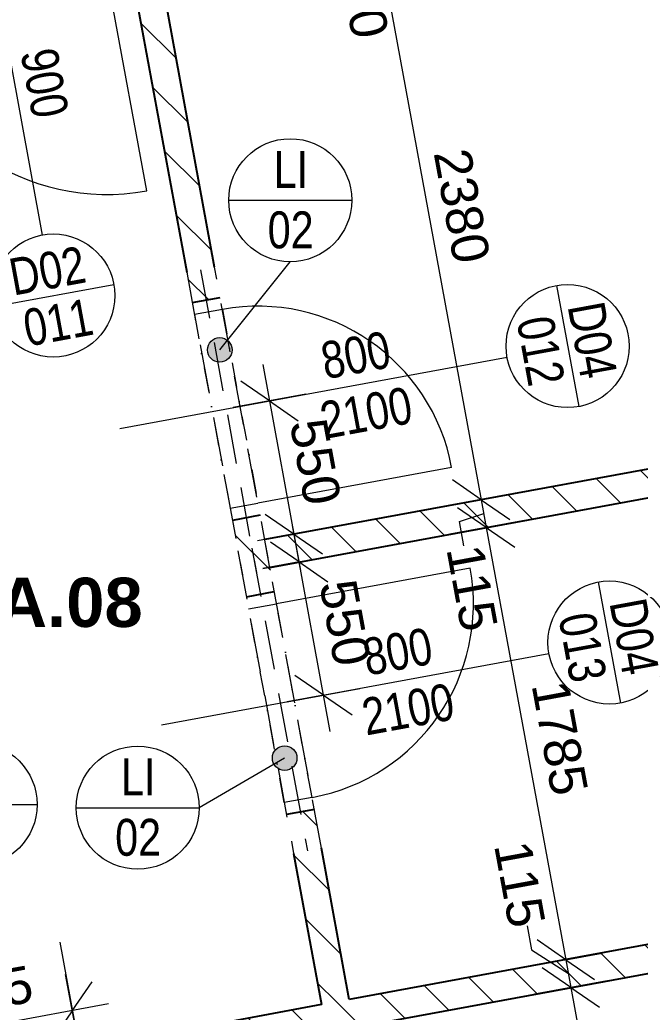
# Model space of a CAD drawing. Header units: millimetres. Extents: x -45523 to 44975, y -3459 to 74573.
# Drawn here: x 11084 to 13604, y 4772 to 8802 of the extents above; entities that cross this region are included whole.
import ezdxf

# ---------------------------------------------------------------- set-up
doc = ezdxf.new("R2010")
doc.units = ezdxf.units.MM
doc.linetypes.add('HA_Dash_3mm-S1mm', pattern=[300, 200, -100])
doc.linetypes.add('HA_DashDot_2_2mm-S0_6mm', pattern=[220, 100, -60, 0, -60])
for name, color, linetype, lineweight in [('A-____-____-DIMS', 9, 'Continuous', 5), ('A-____-____-DIMS-100', 9, 'Continuous', 5), ('A-AREA-____-IDEN', 9, 'Continuous', 9), ('A-DOOR-____-IDEN', 9, 'Continuous', 9), ('A-DOOR-____-MCUT', 9, 'HA_DashDot_2_2mm-S0_6mm', 9), ('A-DOOR-____-OTLN', 9, 'Continuous', 9), ('A-DOOR-FRAM-MCUT', 9, 'Continuous', 9), ('A-GENM-____-HDLN', 9, 'HA_Dash_3mm-S1mm', 9), ('A-GENM-____-IDEN', 9, 'Continuous', 9), ('A-GENM-____-OTLN', 9, 'Continuous', 9), ('A-WALL-____-PATT', 9, 'Continuous', 25), ('I-WALL-____-MCUT', 9, 'Continuous', 25)]:
    doc.layers.add(name, color=color, linetype=linetype, lineweight=lineweight)
doc.styles.add('Arial_2', font='arial.ttf', dxfattribs={"height": 150})
doc.styles.add('Arial_3', font='arial.ttf', dxfattribs={"width": 0.8, "height": 150})
doc.styles.add('Arial_B', font='arialbd.ttf', dxfattribs={"height": 200})
doc.dimstyles.new('Inner_Dimensions', dxfattribs={"dimscale": 304.8, "dimtxt": 153.03891, "dimasz": 0.656168, "dimexe": 0.492126, "dimexo": 0.0625, "dimgap": 0.065617, "dimtad": 1, "dimdec": 0, "dimzin": 0, "dimdsep": 46, "dimtxsty": 'Arial_2', "dimblk1": 'OBLIQUE', "dimblk2": 'OBLIQUE', "dimsah": 1, "dimcen": 0.09, "dimdle": 0.492126, "dimazin": 0, "dimtfac": 1, "dimtdec": 4, "dimtix": 1, "dimtmove": 0, "dimatfit": 3, "dimfxl": 0.492126, "dimfxlon": 1, "dimtvp": 1, "dimtolj": 1, "dimtzin": 0, "dimlwd": 9, "dimlwe": 9, "dimarcsym": 2})
doc.dimstyles.new('Inner_Dimensions_1', dxfattribs={"dimscale": 304.8, "dimtxt": 153.03891, "dimasz": 0.656168, "dimexe": 0.492126, "dimexo": 0.0625, "dimgap": 0.065617, "dimtad": 1, "dimdec": 0, "dimzin": 0, "dimdsep": 46, "dimtxsty": 'Arial_2', "dimblk1": 'OBLIQUE', "dimblk2": 'OBLIQUE', "dimsah": 1, "dimcen": 0.09, "dimdle": 0.492126, "dimazin": 0, "dimtfac": 1, "dimtdec": 4, "dimtix": 1, "dimtmove": 1, "dimatfit": 3, "dimfxl": 0.492126, "dimfxlon": 1, "dimtvp": 1, "dimtolj": 1, "dimtzin": 0, "dimlwd": 9, "dimlwe": 9, "dimarcsym": 2})
doc.dimstyles.new('Inner_Dimensions_3', dxfattribs={"dimscale": 304.8, "dimtxt": 153.03891, "dimasz": 0.656168, "dimexe": 0.492126, "dimexo": 0.0625, "dimgap": 0.065617, "dimtad": 1, "dimdec": 0, "dimzin": 0, "dimdsep": 46, "dimtxsty": 'Arial_2', "dimblk1": 'OBLIQUE', "dimblk2": 'OBLIQUE', "dimsah": 1, "dimcen": 0.09, "dimdle": 0.492126, "dimazin": 0, "dimtfac": 1, "dimtdec": 4, "dimtix": 1, "dimtmove": 0, "dimatfit": 3, "dimfxl": 0.492126, "dimfxlon": 1, "dimtvp": 1, "dimtolj": 1, "dimtzin": 0, "dimlwd": 9, "dimlwe": 9, "dimarcsym": 2})
pattern_1 = [(135, (0, 0), (-106.066, -106.066), [])]

# ---------------------------------------------------------------- blocks, each defined once
blk = doc.blocks.new('HA_DR_Single_Swing_Solid - In_900x2100_SKLEP-V10-1PP_GARAZ')
at = {"layer": 'A-DOOR-____-MCUT'}
for p, q in [((-450, 100), (450, 100)), ((-450, -100), (450, -100))]:
    blk.add_line(p, q, dxfattribs=at)
at = {"layer": 'A-DOOR-____-OTLN'}
for p, q in [((-500, 100), (500, 100)), ((-500, -100), (500, -100))]:
    blk.add_line(p, q, dxfattribs=at)
at = {"layer": 'A-DOOR-____-OTLN', "lineweight": 5}
blk.add_line((450, -1000), (450, -100), dxfattribs=at)
blk.add_arc((450, -100), 900, 180, 270, dxfattribs=at)
at = {"layer": 'A-DOOR-FRAM-MCUT'}
for p, q in [((-450, -100), (-450, 100)), ((450, 100), (450, -100))]:
    blk.add_line(p, q, dxfattribs=at)
blk = doc.blocks.new('HA_DR_Single_Swing_Solid - In_800x2100_SKLEP-V9-1PP_GARAZ')
at = {"layer": 'A-DOOR-____-MCUT'}
for p, q in [((-400, 57.5), (400, 57.5)), ((-400, -57.5), (400, -57.5))]:
    blk.add_line(p, q, dxfattribs=at)
at = {"layer": 'A-DOOR-____-OTLN', "lineweight": 5}
blk.add_line((400, 857.5), (400, 57.5), dxfattribs=at)
blk.add_arc((400, 57.5), 800, 90, 180, dxfattribs=at)
at = {"layer": 'A-DOOR-FRAM-MCUT'}
for p, q in [((-400, 57.5), (-400, -57.5)), ((400, -57.5), (400, 57.5))]:
    blk.add_line(p, q, dxfattribs=at)
blk = doc.blocks.new('HA_DR_Single_Swing_Solid - In_800x2100_SKLEP-2273965-1PP_GARAZ')
at = {"layer": 'A-DOOR-____-MCUT'}
for p, q in [((-400, 57.5), (400, 57.5)), ((-400, -57.5), (400, -57.5))]:
    blk.add_line(p, q, dxfattribs=at)
at = {"layer": 'A-DOOR-____-OTLN', "lineweight": 5}
blk.add_line((400, -857.5), (400, -57.5), dxfattribs=at)
blk.add_arc((400, -57.5), 800, 180, 270, dxfattribs=at)
at = {"layer": 'A-DOOR-FRAM-MCUT'}
for p, q in [((-400, -57.5), (-400, 57.5)), ((400, 57.5), (400, -57.5))]:
    blk.add_line(p, q, dxfattribs=at)
blk = doc.blocks.new('TB_Porotherm KP11_5_1250mm - TB_Porotherm KP11_5_1250mm-2148414-1PP_GARAZ')
at = {"layer": 'A-GENM-____-HDLN'}
for p, q in [((625, 57.5), (-625, 57.5)), ((-625, 0), (625, 0)), ((-625, -57.5), (625, -57.5))]:
    blk.add_line(p, q, dxfattribs=at)
blk = doc.blocks.new('HA_TAG_Door_TypeMark_wDimensions - Scale100_Right with Bouble-921054-1PP_GARAZ')
at = {"layer": 'A-DOOR-____-IDEN'}
for p, q in [((0, 5), (0, -11)), ((-2.5, -13.5), (2.5, -13.5))]:
    blk.add_line(p, q, dxfattribs=at)
blk.add_circle((0, -13.5), 2.5, dxfattribs=at)
blk = doc.blocks.new('HA_TAG_Door_TypeMark_wDimensions - Scale100_Left with Bouble-921058-1PP_GARAZ')
at = {"layer": 'A-DOOR-____-IDEN'}
for p, q in [((-2.5, 13.5), (2.5, 13.5)), ((0, -5), (0, 11))]:
    blk.add_line(p, q, dxfattribs=at)
blk.add_circle((0, 13.5), 2.5, dxfattribs=at)
blk = doc.blocks.new('DIMBLOCK328-1PP_GARAZ')
at = {"layer": 'A-____-____-DIMS-100', "lineweight": 9}
for p, q in [((12490.9, 9390.7), (12374.5, 9471)), ((12638.5, 9417.9), (12343.4, 9363.6)), ((12490.9, 9390.7), (12638.5, 9417.9)), ((12490.9, 9390.7), (12527.1, 9194)), ((12490.9, 9390.7), (12607.4, 9310.5)), ((12527.1, 9194), (12410.7, 9274.3)), ((12426.8, 9172.7), (12509, 9292.4)), ((12674.7, 9221.2), (12379.6, 9166.9)), ((12527.1, 9194), (12674.7, 9221.2)), ((12527.1, 9194), (12643.6, 9113.8)), ((12444.9, 9074.4), (12426.8, 9172.7))]:
    blk.add_line(p, q, dxfattribs=at)
at = {"layer": 'A-____-____-DIMS-100', "color": 0, "lineweight": 9, "insert": (12520.6, 9088.3), "char_height": 150, "width": 415.324, "attachment_point": 1, "rotation": 280.4271, "line_spacing_factor": 0.941778, "style": 'Arial_2'}
blk.add_mtext('200', dxfattribs=at)
blk = doc.blocks.new('_Oblique')
at = {"color": 0, "linetype": 'ByBlock', "lineweight": -2}
blk.add_line((-0.5, -0.5), (0.5, 0.5), dxfattribs=at)
blk = doc.blocks.new('DIMBLOCK329-1PP_GARAZ')
at = {"layer": 'A-____-____-DIMS-100', "lineweight": 9}
for p, q in [((12527.1, 9194), (12410.7, 9274.3)), ((12674.7, 9221.2), (12379.6, 9166.9)), ((12527.1, 9194), (12674.7, 9221.2)), ((12527.1, 9194), (12957.9, 6853.3)), ((12527.1, 9194), (12643.6, 9113.8)), ((12957.9, 6853.3), (12841.4, 6933.6)), ((13105.4, 6880.5), (12810.4, 6826.2)), ((12957.9, 6853.3), (13105.4, 6880.5)), ((12957.9, 6853.3), (13074.3, 6773.1))]:
    blk.add_line(p, q, dxfattribs=at)
at = {"layer": 'A-____-____-DIMS-100', "color": 0, "lineweight": 9, "insert": (12911.9, 8289.5), "char_height": 150, "width": 553.765, "attachment_point": 1, "rotation": 280.4271, "line_spacing_factor": 0.941778, "style": 'Arial_2'}
blk.add_mtext('2380', dxfattribs=at)
blk = doc.blocks.new('DIMBLOCK330-1PP_GARAZ')
at = {"layer": 'A-____-____-DIMS-100', "lineweight": 9}
for p, q in [((12957.9, 6853.3), (12841.4, 6933.6)), ((13105.4, 6880.5), (12810.4, 6826.2)), ((12957.9, 6853.3), (13105.4, 6880.5)), ((12957.9, 6853.3), (12978.7, 6740.2)), ((12957.9, 6853.3), (13074.3, 6773.1)), ((12978.7, 6740.2), (12862.3, 6820.5)), ((12869.9, 6764.9), (12968.3, 6796.8)), ((13126.2, 6767.4), (12831.2, 6713.1)), ((12888, 6666.5), (12869.9, 6764.9)), ((12978.7, 6740.2), (13126.2, 6767.4)), ((12978.7, 6740.2), (13095.1, 6660))]:
    blk.add_line(p, q, dxfattribs=at)
at = {"layer": 'A-____-____-DIMS-100', "color": 0, "lineweight": 9, "insert": (12963.7, 6680.5), "char_height": 150, "width": 415.324, "attachment_point": 1, "rotation": 280.4271, "line_spacing_factor": 0.941778, "style": 'Arial_2'}
blk.add_mtext('115', dxfattribs=at)
blk = doc.blocks.new('DIMBLOCK331-1PP_GARAZ')
at = {"layer": 'A-____-____-DIMS-100', "lineweight": 9}
for p, q in [((12978.7, 6740.2), (12862.3, 6820.5)), ((13126.2, 6767.4), (12831.2, 6713.1)), ((12978.7, 6740.2), (13126.2, 6767.4)), ((12978.7, 6740.2), (13301.8, 4984.7)), ((12978.7, 6740.2), (13095.1, 6660)), ((13301.8, 4984.7), (13185.3, 5065)), ((13449.3, 5011.9), (13154.2, 4957.6)), ((13301.8, 4984.7), (13449.3, 5011.9)), ((13301.8, 4984.7), (13418.2, 4904.5))]:
    blk.add_line(p, q, dxfattribs=at)
at = {"layer": 'A-____-____-DIMS-100', "color": 0, "lineweight": 9, "insert": (13309.7, 6128.3), "char_height": 150, "width": 553.765, "attachment_point": 1, "rotation": 280.4271, "line_spacing_factor": 0.941778, "style": 'Arial_2'}
blk.add_mtext('1785', dxfattribs=at)
blk = doc.blocks.new('DIMBLOCK332-1PP_GARAZ')
at = {"layer": 'A-____-____-DIMS-100', "lineweight": 9}
for p, q in [((13144.3, 5122.7), (13162.4, 5024.3)), ((13301.8, 4984.7), (13185.3, 5065)), ((13449.3, 5011.9), (13154.2, 4957.6)), ((13162.4, 5024.3), (13312.2, 4928.2)), ((13301.8, 4984.7), (13449.3, 5011.9)), ((13301.8, 4984.7), (13322.6, 4871.6)), ((13301.8, 4984.7), (13418.2, 4904.5)), ((13322.6, 4871.6), (13206.1, 4951.9)), ((13470.1, 4898.8), (13175, 4844.5)), ((13322.6, 4871.6), (13470.1, 4898.8)), ((13322.6, 4871.6), (13439, 4791.4))]:
    blk.add_line(p, q, dxfattribs=at)
at = {"layer": 'A-____-____-DIMS-100', "color": 0, "lineweight": 9, "insert": (13157.4, 5477), "char_height": 150, "width": 415.324, "attachment_point": 1, "rotation": 280.4271, "line_spacing_factor": 0.941778, "style": 'Arial_2'}
blk.add_mtext('115', dxfattribs=at)
blk = doc.blocks.new('DIMBLOCK333-1PP_GARAZ')
at = {"layer": 'A-____-____-DIMS-100', "lineweight": 9}
for p, q in [((13322.6, 4871.6), (13206.1, 4951.9)), ((13470.1, 4898.8), (13175, 4844.5)), ((13322.6, 4871.6), (13470.1, 4898.8)), ((13322.6, 4871.6), (13755.1, 2521.1)), ((13322.6, 4871.6), (13439, 4791.4)), ((13755.1, 2521.1), (13638.7, 2601.3)), ((13902.6, 2548.2), (13607.6, 2493.9)), ((13755.1, 2521.1), (13902.6, 2548.2)), ((13755.1, 2521.1), (13871.6, 2440.8))]:
    blk.add_line(p, q, dxfattribs=at)
at = {"layer": 'A-____-____-DIMS-100', "color": 0, "lineweight": 9, "insert": (13708.3, 3962.1), "char_height": 150, "width": 553.765, "attachment_point": 1, "rotation": 280.4271, "line_spacing_factor": 0.941778, "style": 'Arial_2'}
blk.add_mtext('2390', dxfattribs=at)
blk = doc.blocks.new('DIMBLOCK347-1PP_GARAZ')
at = {"layer": 'A-____-____-DIMS-100', "lineweight": 9}
for p, q in [((11324, 4630.2), (11269.7, 4925.2)), ((11296.9, 4777.7), (11377.1, 4894.2)), ((11444.4, 4804.9), (10524.8, 4635.6)), ((10699.5, 4515.3), (10645.2, 4810.3)), ((10672.4, 4662.8), (10752.6, 4779.2)), ((11296.9, 4777.7), (11216.6, 4661.3)), ((11296.9, 4777.7), (11324, 4630.2)), ((10672.4, 4662.8), (10592.1, 4546.3)), ((10672.4, 4662.8), (10699.5, 4515.3))]:
    blk.add_line(p, q, dxfattribs=at)
at = {"layer": 'A-____-____-DIMS-100', "color": 0, "lineweight": 9, "insert": (10775.6, 4900.1), "char_height": 150, "width": 415.324, "attachment_point": 1, "rotation": 10.4271, "line_spacing_factor": 0.941778, "style": 'Arial_2'}
blk.add_mtext('635', dxfattribs=at)
blk = doc.blocks.new('DIMBLOCK518-1PP_GARAZ')
at = {"layer": 'A-____-____-DIMS-100', "lineweight": 9}
for p, q in [((12070.6, 7401.8), (12224.4, 6565.9)), ((12097.8, 7254.3), (11981.3, 7334.6)), ((12245.3, 7281.4), (11950.2, 7227.2)), ((12097.8, 7254.3), (12245.3, 7281.4)), ((12097.8, 7254.3), (12214.2, 7174)), ((12197.3, 6713.4), (12080.9, 6793.6)), ((12344.8, 6740.5), (12049.8, 6686.2)), ((12197.3, 6713.4), (12344.8, 6740.5)), ((12197.3, 6713.4), (12313.7, 6633.1))]:
    blk.add_line(p, q, dxfattribs=at)
at = {"layer": 'A-____-____-DIMS-100', "color": 0, "lineweight": 9, "insert": (12327.4, 7192.9), "char_height": 150, "width": 415.324, "attachment_point": 1, "rotation": 280.4271, "line_spacing_factor": 0.941778, "style": 'Arial_2'}
blk.add_mtext('550', dxfattribs=at)
blk = doc.blocks.new('DIMBLOCK519-1PP_GARAZ')
at = {"layer": 'A-____-____-DIMS-100', "lineweight": 9}
for p, q in [((12344.8, 5911.8), (12191, 6747.8)), ((12218.1, 6600.3), (12101.7, 6680.5)), ((12070.6, 6573.1), (12365.6, 6627.4)), ((12218.1, 6600.3), (12070.6, 6573.1)), ((12218.1, 6600.3), (12334.6, 6520)), ((12317.7, 6059.4), (12201.2, 6139.6)), ((12170.1, 6032.2), (12465.2, 6086.5)), ((12317.7, 6059.4), (12170.1, 6032.2)), ((12317.7, 6059.4), (12434.1, 5979.1))]:
    blk.add_line(p, q, dxfattribs=at)
at = {"layer": 'A-____-____-DIMS-100', "color": 0, "lineweight": 9, "insert": (12447.8, 6538.9), "char_height": 150, "width": 415.324, "attachment_point": 1, "rotation": 280.4271, "line_spacing_factor": 0.941778, "style": 'Arial_2'}
blk.add_mtext('550', dxfattribs=at)
blk = doc.blocks.new('HA_TAG_GM_Products - Generic-588599-1PP_GARAZ')
at = {"layer": 'A-GENM-____-IDEN'}
blk.add_line((-2.5, 0), (2.5, 0), dxfattribs=at)
blk.add_circle((0, 0), 2.5, dxfattribs=at)

msp = doc.modelspace()

# ---------------------------------------------------------------- hatches: boundary and pattern name
at = {"layer": 'A-GENM-____-IDEN'}
h = msp.add_hatch(color=256, dxfattribs=at)
edge = h.paths.add_edge_path()
edge.add_arc((11895.9, 7461.6), 50, 0, 360)
h = msp.add_hatch(color=256, dxfattribs=at)
edge = h.paths.add_edge_path()
edge.add_arc((12159.6, 5803.6), 50, 0, 360)
at = {"layer": 'A-WALL-____-PATT', "lineweight": 5}
h = msp.add_hatch(dxfattribs=at)
h.set_pattern_fill('FP_2', color=256, style=0, pattern_type=2)
h.set_pattern_definition(pattern_1)
h.paths.add_polyline_path([(12309.2, 4802.1), (12422.3, 4822.9), (12280.2, 5594.9), (12167.1, 5574.1)])
h.paths.add_polyline_path([(12004.2, 6459.2), (12117.3, 6480.1), (12060.3, 6789.9), (11947.2, 6769)])
h.paths.add_polyline_path([(11784.3, 7654.2), (11897.4, 7675), (11647.7, 9032.2), (11534.6, 9011.4)])
h = msp.add_hatch(dxfattribs=at)
h.set_pattern_fill('FP_2', color=256, style=0, pattern_type=2)
h.set_pattern_definition(pattern_1)
h.paths.add_polyline_path([(12099.2, 6578.4), (15059.5, 7123.2), (15038.7, 7236.3), (12078.4, 6691.5)])
h = msp.add_hatch(dxfattribs=at)
h.set_pattern_fill('FP_2', color=256, style=0, pattern_type=2)
h.set_pattern_definition(pattern_1)
h.paths.add_polyline_path([(10722, 4393.1), (10903.9, 4426.5), (10883.1, 4539.6), (10701.2, 4506.2)])
h.paths.add_polyline_path([(11789.1, 4589.4), (15403.4, 5254.5), (15382.6, 5367.6), (11768.3, 4702.5)])

# ---------------------------------------------------------------- linework, layer by layer
at = {"layer": 'A-GENM-____-IDEN'}
for p, q in [((11895.9, 7461.6), (12182.4, 7819.6)), ((12159.6, 5803.6), (11812.6, 5602.2))]:
    msp.add_line(p, q, dxfattribs=at)
for centre in [(11895.9, 7461.6), (12159.6, 5803.6)]:
    msp.add_circle(centre, 50, dxfattribs=at)
at = {"layer": 'I-WALL-____-MCUT'}
for p, q in [((11874.8, 7798), (11647.7, 9032.2)), ((11534.6, 9011.4), (11761.7, 7777.2)), ((11784.3, 7654.2), (11897.4, 7675)), ((15038.7, 7236.3), (12078.4, 6691.5)), ((12099.2, 6578.4), (15059.5, 7123.2)), ((12060.3, 6789.9), (11947.2, 6769)), ((12004.2, 6459.2), (12117.3, 6480.1)), ((12280.2, 5594.9), (12167.1, 5574.1)), ((12196.1, 5416.7), (12309.2, 4802.1)), ((12422.3, 4822.9), (12309.2, 5437.5)), ((15382.6, 5367.6), (12422.3, 4822.9)), ((11961.2, 4621.1), (15403.4, 5254.5)), ((12309.2, 4802.1), (11940.4, 4734.2))]:
    msp.add_line(p, q, dxfattribs=at)

# ---------------------------------------------------------------- block references
at = {"layer": 'A-DOOR-____-IDEN'}
for name, p, xscale, yscale, zscale, rotation in [('HA_TAG_Door_TypeMark_wDimensions - Scale100_Right with Bouble-921054-1PP_GARAZ', (10975.5, 9010.2), 99.99999999999991, 99.99999999999991, 99.99999999999991, 10.42708866108227), ('HA_TAG_Door_TypeMark_wDimensions - Scale100_Left with Bouble-921058-1PP_GARAZ', (11981.3, 7232.9), 99.99999999999993, 99.99999999999993, 99.99999999999993, 280.4270886610822), ('HA_TAG_Door_TypeMark_wDimensions - Scale100_Left with Bouble-921058-1PP_GARAZ', (12151.4, 6028.8), 99.99999999999993, 99.99999999999993, 99.99999999999993, 280.427088661082), ('HA_TAG_Door_TypeMark_wDimensions - Scale100_Right with Bouble-921054-1PP_GARAZ', (11336.1, 4564.5), 99.99999999999991, 99.99999999999991, 99.99999999999991, 10.4270886610821)]:
    msp.add_blockref(name, p, dxfattribs=dict(at, xscale=xscale, yscale=yscale, zscale=zscale, rotation=rotation))
at = {"layer": 'A-DOOR-____-OTLN'}
for name, p, rotation in [('HA_DR_Single_Swing_Solid - In_900x2100_SKLEP-V10-1PP_GARAZ', (10975.5, 9010.2), 10.42708866108217), ('HA_DR_Single_Swing_Solid - In_800x2100_SKLEP-V9-1PP_GARAZ', (11922.3, 7222), 280.4270886610821), ('HA_DR_Single_Swing_Solid - In_800x2100_SKLEP-2273965-1PP_GARAZ', (12142.2, 6027.1), 100.4270886610821)]:
    msp.add_blockref(name, p, dxfattribs=dict(at, rotation=rotation))
at = {"layer": 'A-GENM-____-IDEN', "xscale": 99.99999999999993, "yscale": 99.99999999999993, "zscale": 99.99999999999993}
for p in [(12182.4, 8069.6), (10904.1, 5615.2), (11562.6, 5602.2)]:
    msp.add_blockref('HA_TAG_GM_Products - Generic-588599-1PP_GARAZ', p, dxfattribs=at)
at = {"layer": 'A-GENM-____-OTLN', "rotation": 280.4270886610807}
for p in [(11931.4, 7172.8), (12139.5, 6041.8)]:
    msp.add_blockref('TB_Porotherm KP11_5_1250mm - TB_Porotherm KP11_5_1250mm-2148414-1PP_GARAZ', p, dxfattribs=at)

# ---------------------------------------------------------------- texts
at = {"layer": 'A-AREA-____-IDEN', "lineweight": 5, "insert": (10728.8, 6536.3), "char_height": 200, "width": 1058.227, "attachment_point": 1, "style": 'Arial_B'}
msp.add_mtext('S.A.08', dxfattribs=at)
at = {"layer": 'A-DOOR-____-IDEN', "lineweight": 5, "char_height": 150, "attachment_point": 1, "style": 'Arial_3'}
for s, insert, width, rotation in [('900', (11233.6, 8697), 346.329, 280.4271), ('D02', (11030.6, 7829.4), 378.396, 10.4271), ('011', (11088.1, 7622.3), 346.329, 10.4271), ('D04', (13456, 7666.5), 378.396, 280.4271), ('012', (13248.8, 7609), 346.329, 280.4271), ('800', (12297.2, 7489.5), 346.329, 10.4271), ('2100', (12293.5, 7246.7), 461.772, 10.4271), ('D04', (13626, 6462.3), 378.396, 280.4271), ('013', (13418.9, 6404.8), 346.329, 280.4271), ('800', (12467.3, 6285.4), 346.329, 10.4271), ('2100', (12463.5, 6042.6), 461.772, 10.4271)]:
    msp.add_mtext(s, dxfattribs=dict(at, insert=insert, width=width, rotation=rotation))
at = {"layer": 'A-GENM-____-IDEN', "lineweight": 5, "char_height": 150, "attachment_point": 1, "style": 'Arial_3'}
for s, insert, width in [('LI', (12114.8, 8269.8), 173.164), ('02', (12090.8, 8024.3), 230.886), ('LI', (11495, 5802.4), 173.164), ('02', (11471, 5556.9), 230.886)]:
    msp.add_mtext(s, dxfattribs=dict(at, insert=insert, width=width))

# ---------------------------------------------------------------- dimensions: what is measured, and where the dimension line sits
at = {"layer": 'A-____-____-DIMS', "lineweight": 9}
for base, p1, p2, override, picture, middle in [((12527.1, 9194), (12638.5, 9417.9), (12674.7, 9221.2), {"dimpost": '<>', "dimfxl": 200}, 'DIMBLOCK328-1PP_GARAZ', (12459.8, 8866)), ((12978.7, 6740.2), (13105.4, 6880.5), (13126.2, 6767.4), {"dimpost": '<>', "dimfxl": 115}, 'DIMBLOCK330-1PP_GARAZ', (12902.9, 6458.1)), ((13322.6, 4871.6), (13449.3, 5011.9), (13470.1, 4898.8), {"dimpost": '<>', "dimfxl": 115}, 'DIMBLOCK332-1PP_GARAZ', (13096.6, 5254.7))]:
    dim = msp.add_linear_dim(base=base, p1=p1, p2=p2, angle=280.4271, dimstyle='Inner_Dimensions_1', override=override, dxfattribs=at)
    dim.commit()
    dim.dimension.update_dxf_attribs({"geometry": picture, "text_midpoint": middle, "dimtype": 160, "text_rotation": 280.4271})
for base, p1, p2, angle, dimstyle, override, picture, middle in [((12957.9, 6853.3), (12674.7, 9221.2), (13105.4, 6880.5), 280.4271, 'Inner_Dimensions', {"dimpost": '<>', "dimfxl": 2380}, 'DIMBLOCK329-1PP_GARAZ', (12837.6, 8041.2)), ((12197.3, 6713.4), (12245.3, 7281.4), (12344.8, 6740.5), 280.4271, 'Inner_Dimensions_3', {"dimpost": '<>', "dimfxl": 550}, 'DIMBLOCK518-1PP_GARAZ', (12242.5, 7001.3)), ((13301.8, 4984.7), (13126.2, 6767.4), (13449.3, 5011.9), 280.4271, 'Inner_Dimensions', {"dimpost": '<>', "dimfxl": 1785}, 'DIMBLOCK331-1PP_GARAZ', (13235.2, 5880)), ((12218.1, 6600.3), (12170.1, 6032.2), (12070.6, 6573.1), 280.4271, 'Inner_Dimensions_3', {"dimpost": '<>', "dimfxl": 550}, 'DIMBLOCK519-1PP_GARAZ', (12362.9, 6347.3)), ((10672.4, 4662.8), (11324, 4630.2), (10699.5, 4515.3), 10.4271, 'Inner_Dimensions', {"dimpost": '<>', "dimfxl": 635}, 'DIMBLOCK347-1PP_GARAZ', (10967.1, 4815.3)), ((13755.1, 2521.1), (13470.1, 4898.8), (13902.6, 2548.2), 280.4271, 'Inner_Dimensions', {"dimpost": '<>', "dimfxl": 2390}, 'DIMBLOCK333-1PP_GARAZ', (13633.9, 3713.8))]:
    dim = msp.add_linear_dim(base=base, p1=p1, p2=p2, angle=angle, dimstyle=dimstyle, override=override, dxfattribs=at)
    dim.commit()
    dim.dimension.update_dxf_attribs({"geometry": picture, "text_midpoint": middle})

doc.saveas('drawing.dxf')
